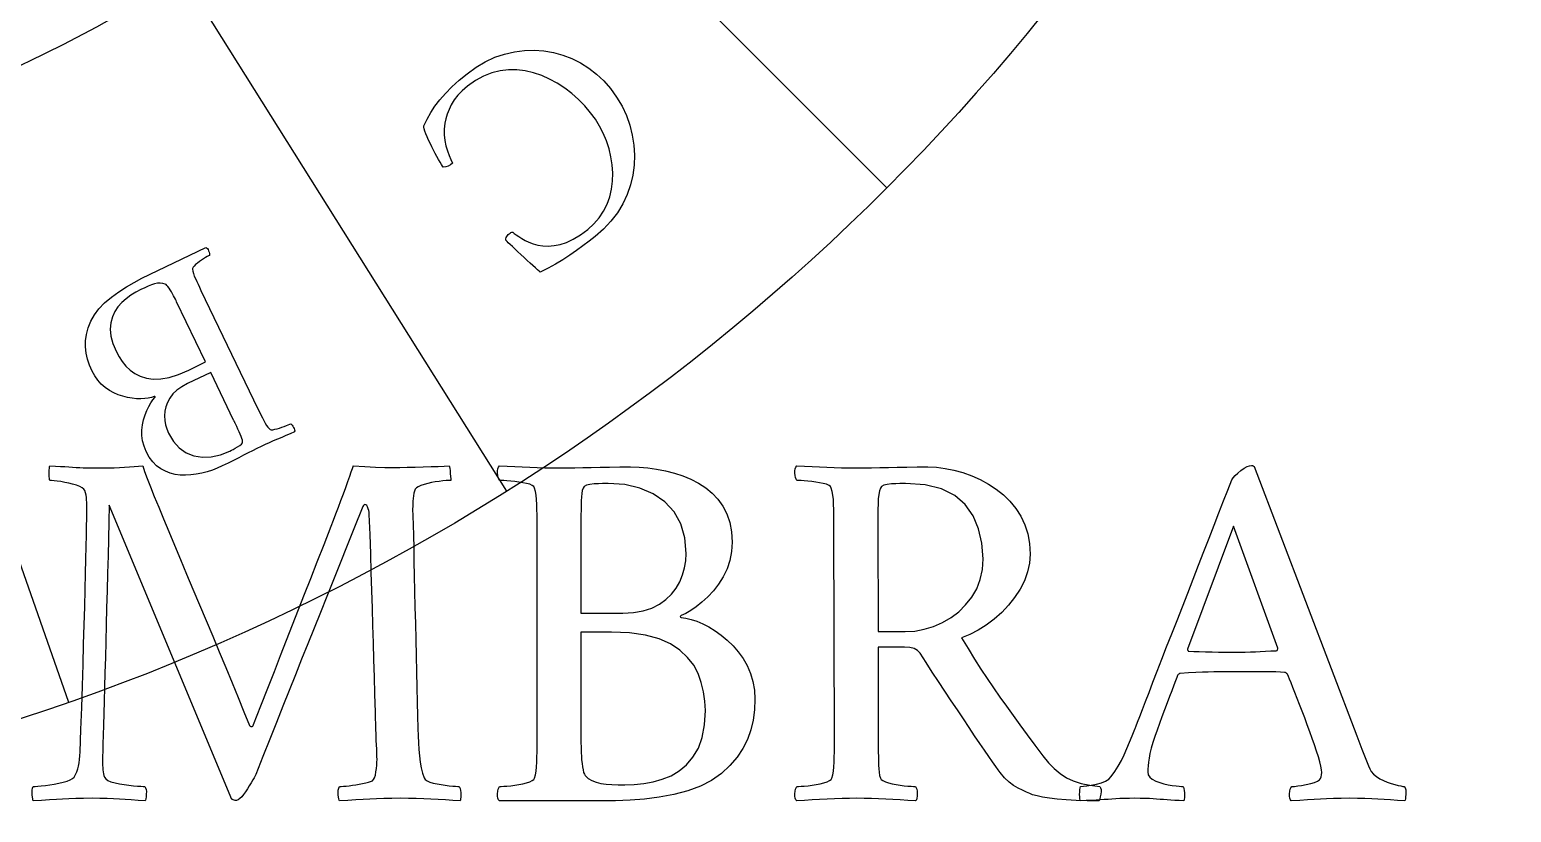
# Model space of a CAD drawing. Header units: millimetres. Extents: x -60 to 60, y -60 to 76.
# Drawn here: x 4.56 to 14.5, y -14.5 to -9.25 of the extents above; entities that cross this region are included whole.
import ezdxf

# ---------------------------------------------------------------- set-up
doc = ezdxf.new("R2010")
doc.units = ezdxf.units.MM
for name, color, linetype in [('CUT_OUTER', 1, 'Continuous'), ('ENGRAVE', 7, 'Continuous'), ('ENGRAVE_FINE', 8, 'Continuous'), ('TEXT', 5, 'Continuous')]:
    doc.layers.add(name, color=color, linetype=linetype)

msp = doc.modelspace()

# ---------------------------------------------------------------- linework, layer by layer
at = {"layer": 'CUT_OUTER'}
msp.add_arc((0, -0.0001), 59.9999, 176.771323, 2.429054, dxfattribs=at)
at = {"layer": 'ENGRAVE'}
for radius in [58.8, 58.8, 57.225, 54.3, 54.3, 51.99, 47.7, 47.7, 45.18, 40.5, 40.5, 14.58, 10.4976]:
    msp.add_circle((0, 0), radius, dxfattribs=at)
at = {"layer": 'ENGRAVE_FINE'}
for points in [[(4.6393, -4.6393), (10.3096, -10.3096)], [(3.4907, -5.5554), (7.757, -12.3452)], [(2.167, -6.1928), (4.8155, -13.7618)]]:
    msp.add_lwpolyline(points, dxfattribs=at)
at = {"layer": 'TEXT'}
for points in [[(8.352, -10.636), (8.3115, -10.6676), (8.2694, -10.6992), (8.2257, -10.7306), (8.1804, -10.762), (8.1335, -10.7926), (8.085, -10.8219), (8.0349, -10.8497), (7.9831, -10.8761), (7.981, -10.8742), (7.9749, -10.8687), (7.9646, -10.8596), (7.9502, -10.8468), (7.9332, -10.8314), (7.9149, -10.8147), (7.8953, -10.7967), (7.8745, -10.7772), (7.8535, -10.7576), (7.8334, -10.7389), (7.8143, -10.7212), (7.7961, -10.7044), (7.7802, -10.6897), (7.7682, -10.6783), (7.7599, -10.6701), (7.7553, -10.6652), (7.7527, -10.6619), (7.7517, -10.6572), (7.7524, -10.6513), (7.7547, -10.644), (7.7583, -10.6364), (7.7627, -10.6295), (7.7681, -10.6232), (7.7742, -10.6176), (7.7801, -10.6135), (7.786, -10.6103), (7.792, -10.608), (7.7981, -10.6067), (7.8085, -10.6153), (7.8221, -10.6254), (7.8388, -10.6372), (7.8587, -10.6505), (7.8814, -10.6637), (7.907, -10.6755), (7.9354, -10.6856), (7.9667, -10.6942), (8.0005, -10.6998), (8.0367, -10.701), (8.0753, -10.6977), (8.1162, -10.69), (8.1594, -10.6763), (8.2047, -10.655), (8.2521, -10.6261), (8.3015, -10.5897), (8.3431, -10.5523), (8.3786, -10.5116), (8.408, -10.4674), (8.4313, -10.4198), (8.4489, -10.3698), (8.461, -10.3183), (8.4678, -10.2653), (8.4692, -10.211), (8.4656, -10.1561), (8.4574, -10.1019), (8.4446, -10.0484), (8.4272, -9.9954), (8.4058, -9.944), (8.3809, -9.8953), (8.3525, -9.8492), (8.3206, -9.8057), (8.2815, -9.76), (8.2396, -9.7173), (8.1948, -9.6775), (8.1471, -9.6408), (8.0972, -9.6079), (8.0457, -9.5798), (7.9927, -9.5566), (7.938, -9.5382), (7.8824, -9.5253), (7.8265, -9.5188), (7.7702, -9.5187), (7.7136, -9.5249), (7.6573, -9.5384), (7.602, -9.5602), (7.5476, -9.5901), (7.4942, -9.6282), (7.4595, -9.6582), (7.4299, -9.6889), (7.4054, -9.7203), (7.386, -9.7523), (7.3707, -9.7843), (7.3584, -9.8157), (7.3491, -9.8463), (7.3427, -9.8762), (7.338, -9.9162), (7.3376, -9.9547), (7.3416, -9.9918), (7.3498, -10.0276), (7.3603, -10.0612), (7.3711, -10.0918), (7.3823, -10.1194), (7.3939, -10.144), (7.3804, -10.1554), (7.3657, -10.1638), (7.3495, -10.1692), (7.332, -10.1717), (7.3266, -10.1642), (7.3196, -10.1532), (7.311, -10.1387), (7.3009, -10.1207), (7.2898, -10.1006), (7.2784, -10.0794), (7.2668, -10.0573), (7.2549, -10.0342), (7.2434, -10.0111), (7.2331, -9.989), (7.2238, -9.9679), (7.2157, -9.9477), (7.2092, -9.9296), (7.2047, -9.9145), (7.2024, -9.9025), (7.2022, -9.8935), (7.2228, -9.8491), (7.2476, -9.8052), (7.2764, -9.7618), (7.3093, -9.7188), (7.3469, -9.6758), (7.3898, -9.6323), (7.4381, -9.5882), (7.4916, -9.5436), (7.5521, -9.4997), (7.6142, -9.4631), (7.6781, -9.4337), (7.7437, -9.4116), (7.81, -9.3964), (7.8761, -9.3879), (7.9419, -9.3861), (8.0074, -9.3908), (8.0717, -9.402), (8.1341, -9.4191), (8.1944, -9.4421), (8.2528, -9.4712), (8.3084, -9.506), (8.3603, -9.5462), (8.4087, -9.5918), (8.4533, -9.6429), (8.4956, -9.7011), (8.5315, -9.7616), (8.5608, -9.8244), (8.5837, -9.8895), (8.6002, -9.956), (8.6105, -10.0228), (8.6145, -10.0901), (8.6122, -10.1578), (8.6034, -10.225), (8.5878, -10.2906), (8.5654, -10.3547), (8.5363, -10.4173), (8.5003, -10.4774), (8.4576, -10.5338), (8.4082, -10.5867), (8.352, -10.636)], [(5.8476, -12.1768), (5.8155, -12.1912), (5.782, -12.204), (5.7472, -12.2153), (5.7111, -12.225), (5.6744, -12.2325), (5.6382, -12.2372), (5.6024, -12.239), (5.567, -12.238), (5.5324, -12.2336), (5.4991, -12.2251), (5.4672, -12.2127), (5.4365, -12.1963), (5.4078, -12.1752), (5.3818, -12.1486), (5.3585, -12.1167), (5.3379, -12.0793), (5.3234, -12.0439), (5.3139, -12.0081), (5.3093, -11.972), (5.3097, -11.9355), (5.314, -11.8998), (5.3209, -11.8661), (5.3306, -11.8343), (5.3429, -11.8044), (5.3565, -11.7773), (5.3699, -11.7538), (5.3832, -11.7339), (5.3963, -11.7177), (5.3975, -11.7147), (5.3973, -11.7125), (5.3957, -11.7109), (5.3926, -11.71), (5.3737, -11.7165), (5.3522, -11.7213), (5.3281, -11.7243), (5.3015, -11.7257), (5.2731, -11.7251), (5.2437, -11.7221), (5.2133, -11.7169), (5.182, -11.7093), (5.1507, -11.699), (5.1205, -11.6858), (5.0913, -11.6695), (5.0631, -11.6502), (5.0369, -11.6278), (5.0134, -11.6019), (4.9927, -11.5727), (4.9748, -11.5401), (4.9576, -11.4999), (4.9445, -11.4595), (4.9356, -11.4189), (4.9308, -11.378), (4.9311, -11.3365), (4.9371, -11.294), (4.9489, -11.2504), (4.9665, -11.2058), (4.9902, -11.1629), (5.0212, -11.1216), (5.0593, -11.082), (5.1048, -11.0441), (5.1543, -11.0082), (5.2048, -10.975), (5.2563, -10.9444), (5.3088, -10.9165), (5.7378, -10.7099), (5.7433, -10.7128), (5.7484, -10.7177), (5.753, -10.7245), (5.7573, -10.7333), (5.7608, -10.7425), (5.763, -10.7506), (5.7639, -10.7575), (5.7635, -10.7632), (5.7567, -10.7668), (5.7477, -10.7718), (5.7364, -10.7783), (5.723, -10.7863), (5.7087, -10.7953), (5.6951, -10.8047), (5.6822, -10.8145), (5.6698, -10.8248), (5.6595, -10.8346), (5.6525, -10.8431), (5.6489, -10.8503), (5.6486, -10.8562), (5.6511, -10.8701), (5.6552, -10.8853), (5.661, -10.9017), (5.6684, -10.9194), (5.6769, -10.9381), (5.6859, -10.9574), (5.6953, -10.9774), (5.7051, -10.9981), (6.0881, -11.7932), (6.0981, -11.8139), (6.1079, -11.8339), (6.1176, -11.8532), (6.1271, -11.8719), (6.1365, -11.8892), (6.1459, -11.9043), (6.1553, -11.9172), (6.1646, -11.9279), (6.1698, -11.932), (6.1778, -11.9338), (6.1887, -11.9334), (6.2025, -11.9308), (6.2178, -11.9267), (6.2332, -11.9221), (6.2489, -11.917), (6.2647, -11.9114), (6.2794, -11.9058), (6.2915, -11.9011), (6.3011, -11.8972), (6.3081, -11.894), (6.3128, -11.8973), (6.3177, -11.9023), (6.3226, -11.909), (6.3276, -11.9175), (6.3318, -11.9263), (6.3342, -11.9343), (6.3349, -11.9413), (6.3338, -11.9474), (6.3048, -11.9601), (6.276, -11.9726), (6.2474, -11.9848), (6.219, -11.9968), (6.1909, -12.0088), (6.1631, -12.0211), (6.1358, -12.0336), (6.1089, -12.0463), (6.0809, -12.06), (6.0519, -12.0743), (6.0222, -12.0894), (5.9916, -12.1051), (5.9594, -12.1217), (5.9246, -12.1392), (5.8874, -12.1575), (5.8476, -12.1768)], [(5.7368, -11.4785), (5.5421, -11.0742), (5.5384, -11.0667), (5.5337, -11.0574), (5.5281, -11.0464), (5.5214, -11.0337), (5.5142, -11.0204), (5.5068, -11.0076), (5.4992, -10.9953), (5.4914, -10.9836), (5.4839, -10.9732), (5.4773, -10.9651), (5.4714, -10.9593), (5.4663, -10.9557), (5.4498, -10.9509), (5.4323, -10.9492), (5.4138, -10.9506), (5.3943, -10.9551), (5.3737, -10.962), (5.3515, -10.9705), (5.3279, -10.9805), (5.3029, -10.9921), (5.2685, -11.0103), (5.2356, -11.031), (5.2044, -11.0541), (5.1748, -11.0797), (5.1485, -11.1082), (5.1274, -11.1404), (5.1113, -11.1761), (5.1003, -11.2153), (5.0964, -11.2583), (5.1013, -11.305), (5.115, -11.3556), (5.1377, -11.41), (5.1562, -11.4441), (5.1778, -11.4761), (5.2024, -11.5059), (5.23, -11.5334), (5.2616, -11.5571), (5.2979, -11.575), (5.339, -11.5873), (5.3849, -11.594), (5.436, -11.593), (5.4929, -11.5824), (5.5557, -11.5623), (5.6243, -11.5327)], [(5.7708, -11.549), (5.6163, -11.6234), (5.5774, -11.6447), (5.5444, -11.668), (5.5175, -11.6935), (5.4966, -11.721), (5.4809, -11.7499), (5.4698, -11.7794), (5.4632, -11.8096), (5.4612, -11.8403), (5.463, -11.8707), (5.468, -11.9001), (5.4761, -11.9284), (5.4874, -11.9557), (5.5205, -12.0117), (5.5601, -12.056), (5.6062, -12.0885), (5.6588, -12.1092), (5.7158, -12.1182), (5.775, -12.1158), (5.8365, -12.1018), (5.9002, -12.0763), (5.9099, -12.0715), (5.9217, -12.0654), (5.9356, -12.058), (5.9517, -12.0492), (5.9667, -12.0399), (5.9773, -12.031), (5.9836, -12.0224), (5.9854, -12.0142), (5.9838, -12.0042), (5.9805, -11.9924), (5.9756, -11.9788), (5.9691, -11.9633), (5.9616, -11.9466), (5.9538, -11.9296), (5.9456, -11.9121), (5.937, -11.8942), (5.9352, -11.8905), (5.9336, -11.887), (5.932, -11.8838), (5.9306, -11.8808), (5.9292, -11.878), (5.9278, -11.8751), (5.9264, -11.8723), (5.9251, -11.8694)], [(5.0407, -12.1901), (5.0827, -12.1898), (5.1221, -12.1888), (5.1589, -12.1872), (5.1931, -12.1849), (5.2254, -12.1824), (5.2563, -12.1801), (5.286, -12.1781), (5.3144, -12.1762), (5.327, -12.2137), (5.3443, -12.2603), (5.366, -12.3159), (5.3923, -12.3807), (5.4222, -12.4531), (5.4547, -12.5318), (5.4898, -12.6168), (5.5275, -12.7081), (5.5672, -12.8039), (5.6084, -12.9025), (5.6512, -13.004), (5.6955, -13.1082), (5.7403, -13.2138), (5.7847, -13.3192), (5.8287, -13.4243), (5.8722, -13.5292), (5.9146, -13.6322), (5.9553, -13.7315), (5.9943, -13.8271), (6.0316, -13.919), (6.0337, -13.922), (6.0368, -13.9242), (6.0407, -13.9255), (6.0454, -13.9259), (6.0502, -13.925), (6.0541, -13.9224), (6.0571, -13.9181), (6.0593, -13.9121), (6.1082, -13.787), (6.1546, -13.6682), (6.1983, -13.5557), (6.2395, -13.4495), (6.2794, -13.3464), (6.3196, -13.2434), (6.36, -13.1403), (6.4006, -13.0372), (6.4422, -12.9314), (6.4859, -12.8202), (6.5315, -12.7036), (6.579, -12.5816), (6.5948, -12.5409), (6.611, -12.4985), (6.6277, -12.4543), (6.6448, -12.4084), (6.6615, -12.3631), (6.6769, -12.3209), (6.6909, -12.2817), (6.7037, -12.2455), (6.7143, -12.2152), (6.7219, -12.1936), (6.7265, -12.1806), (6.728, -12.1762), (6.8057, -12.1808), (6.8761, -12.184), (6.9391, -12.186), (6.9948, -12.1866), (7.0412, -12.1864), (7.0905, -12.1858), (7.1426, -12.1847), (7.1974, -12.1832), (7.2506, -12.1814), (7.2975, -12.1797), (7.3381, -12.178), (7.3724, -12.1762), (7.3741, -12.1821), (7.3759, -12.1927), (7.3776, -12.2081), (7.3793, -12.2282), (7.3809, -12.2479), (7.3819, -12.262), (7.3826, -12.2704), (7.3828, -12.2732), (7.3688, -12.2737), (7.3512, -12.275), (7.3299, -12.2771), (7.3049, -12.2802), (7.2783, -12.2841), (7.2524, -12.2888), (7.2272, -12.2945), (7.2026, -12.301), (7.1808, -12.3081), (7.1637, -12.3157), (7.1513, -12.3237), (7.1437, -12.3321), (7.139, -12.3451), (7.1351, -12.3599), (7.132, -12.3763), (7.1299, -12.3945), (7.1284, -12.4131), (7.1273, -12.4309), (7.1266, -12.4478), (7.1264, -12.4638), (7.1282, -12.5127), (7.1299, -12.5729), (7.1316, -12.6444), (7.1333, -12.7271), (7.1352, -12.8182), (7.1372, -12.9146), (7.1395, -13.0165), (7.142, -13.1238), (7.1446, -13.2335), (7.1472, -13.3425), (7.1498, -13.4509), (7.1524, -13.5587), (7.1549, -13.663), (7.1572, -13.7613), (7.1592, -13.8536), (7.1611, -13.9398), (7.163, -13.9876), (7.1654, -14.0342), (7.1682, -14.0794), (7.1715, -14.1234), (7.176, -14.165), (7.1827, -14.2031), (7.1916, -14.2377), (7.2026, -14.2689), (7.2104, -14.2803), (7.2234, -14.2901), (7.2416, -14.2985), (7.265, -14.3053), (7.2911, -14.3109), (7.3174, -14.3157), (7.3439, -14.3196), (7.3707, -14.3226), (7.395, -14.3249), (7.4144, -14.3265), (7.4288, -14.3275), (7.4382, -14.3278), (7.4442, -14.3405), (7.4482, -14.3542), (7.4503, -14.3691), (7.4504, -14.385), (7.4494, -14.3998), (7.4482, -14.4114), (7.4468, -14.4197), (7.4452, -14.4248), (7.3953, -14.4215), (7.346, -14.4183), (7.2974, -14.4154), (7.2494, -14.4127), (7.2008, -14.4104), (7.1502, -14.4088), (7.0977, -14.4078), (7.0433, -14.4075), (6.9863, -14.4078), (6.9333, -14.4088), (6.8841, -14.4104), (6.8388, -14.4127), (6.7936, -14.4154), (6.7444, -14.4183), (6.6914, -14.4215), (6.6344, -14.4248), (6.6327, -14.4196), (6.631, -14.411), (6.6292, -14.3988), (6.6275, -14.3833), (6.6266, -14.3668), (6.6275, -14.3521), (6.6301, -14.3391), (6.6344, -14.3278), (6.6463, -14.3275), (6.6613, -14.3265), (6.6793, -14.3249), (6.7003, -14.3226), (6.7228, -14.3198), (6.7453, -14.3166), (6.7678, -14.3129), (6.7903, -14.3088), (6.8113, -14.3043), (6.8293, -14.2997), (6.8443, -14.2948), (6.8562, -14.2897), (6.8642, -14.2821), (6.8709, -14.2698), (6.8763, -14.2527), (6.8804, -14.2308), (6.8835, -14.2074), (6.8856, -14.1858), (6.8869, -14.1658), (6.8874, -14.1477), (6.8871, -14.1272), (6.8865, -14.1039), (6.8854, -14.0778), (6.8839, -14.0489), (6.8824, -14.02), (6.8813, -13.9939), (6.8806, -13.9706), (6.8804, -13.9502), (6.877, -13.8284), (6.8735, -13.7089), (6.87, -13.5919), (6.8666, -13.4772), (6.8631, -13.3631), (6.8596, -13.2477), (6.8562, -13.131), (6.8527, -13.013), (6.849, -12.892), (6.8449, -12.7665), (6.8404, -12.6365), (6.8354, -12.5019), (6.835, -12.4956), (6.8337, -12.4872), (6.8315, -12.4766), (6.8285, -12.4638), (6.8243, -12.4517), (6.8189, -12.443), (6.8122, -12.4378), (6.8042, -12.4361), (6.8005, -12.4376), (6.7964, -12.4422), (6.7919, -12.4497), (6.7869, -12.4603), (6.7359, -12.5879), (6.6868, -12.7107), (6.6397, -12.8287), (6.5946, -12.9419), (6.5507, -13.0518), (6.5075, -13.1598), (6.465, -13.2658), (6.4231, -13.3698), (6.3814, -13.4733), (6.3395, -13.5777), (6.2974, -13.6829), (6.255, -13.7891), (6.2118, -13.8977), (6.1671, -14.0104), (6.1209, -14.1272), (6.0731, -14.2481), (6.0686, -14.2568), (6.0619, -14.2689), (6.053, -14.2845), (6.042, -14.3036), (6.0297, -14.324), (6.0173, -14.3438), (6.0046, -14.363), (5.9917, -14.3815), (5.9791, -14.3977), (5.967, -14.4097), (5.9557, -14.4176), (5.945, -14.4214), (5.9408, -14.4224), (5.9354, -14.4222), (5.9287, -14.4207), (5.9207, -14.4179), (5.919, -14.4164), (5.9172, -14.4153), (5.9155, -14.4147), (5.9138, -14.4144), (5.0892, -12.4396), (5.0872, -12.5513), (5.0848, -12.6648), (5.082, -12.78), (5.0788, -12.8969), (5.0754, -13.0138), (5.0723, -13.129), (5.0694, -13.2425), (5.0666, -13.3542), (5.0641, -13.4624), (5.0615, -13.5651), (5.0589, -13.6625), (5.0563, -13.7544), (5.0538, -13.8393), (5.0515, -13.9155), (5.0494, -13.9831), (5.0476, -14.042), (5.0461, -14.0904), (5.045, -14.1264), (5.0443, -14.1501), (5.0441, -14.1615), (5.0443, -14.174), (5.045, -14.1871), (5.0461, -14.2008), (5.0476, -14.2152), (5.0495, -14.2294), (5.0519, -14.2425), (5.0547, -14.2545), (5.058, -14.2655), (5.0663, -14.2769), (5.0809, -14.2871), (5.1018, -14.296), (5.129, -14.3036), (5.1594, -14.31), (5.1901, -14.3153), (5.2209, -14.3195), (5.252, -14.3226), (5.2802, -14.3249), (5.3022, -14.3265), (5.3183, -14.3275), (5.3282, -14.3278), (5.3341, -14.3363), (5.3378, -14.3477), (5.3393, -14.3622), (5.3386, -14.3798), (5.3369, -14.3969), (5.3352, -14.4101), (5.3334, -14.4194), (5.3317, -14.4248), (5.2832, -14.4215), (5.2382, -14.4183), (5.1966, -14.4154), (5.1585, -14.4127), (5.1197, -14.4104), (5.0762, -14.4088), (5.0279, -14.4078), (4.9748, -14.4075), (4.9183, -14.4078), (4.8666, -14.4088), (4.8196, -14.4104), (4.7773, -14.4127), (4.7351, -14.4154), (4.6881, -14.4183), (4.6364, -14.4215), (4.5799, -14.4248), (4.5781, -14.4196), (4.5764, -14.411), (4.5747, -14.3988), (4.5729, -14.3833), (4.5721, -14.3668), (4.5729, -14.3521), (4.5755, -14.3391), (4.5799, -14.3278), (4.5927, -14.3274), (4.6106, -14.3261), (4.6335, -14.3239), (4.6613, -14.3209), (4.6915, -14.317), (4.7215, -14.3122), (4.7513, -14.3066), (4.7808, -14.3001), (4.8074, -14.2927), (4.8285, -14.2845), (4.8438, -14.2754), (4.8536, -14.2655), (4.8646, -14.2478), (4.8735, -14.2295), (4.8802, -14.2106), (4.8848, -14.191), (4.888, -14.1701), (4.8908, -14.1472), (4.8932, -14.1224), (4.8951, -14.0957), (4.9002, -13.9448), (4.9051, -13.7969), (4.9098, -13.652), (4.9142, -13.5101), (4.9183, -13.3734), (4.922, -13.2438), (4.9252, -13.1213), (4.9281, -13.006), (4.9306, -12.8995), (4.9328, -12.8033), (4.9349, -12.7176), (4.9367, -12.6422), (4.9382, -12.5793), (4.9393, -12.5309), (4.94, -12.497), (4.9402, -12.4777), (4.9401, -12.4588), (4.9398, -12.4404), (4.9392, -12.4224), (4.9385, -12.4049), (4.937, -12.388), (4.9346, -12.372), (4.931, -12.3568), (4.9263, -12.3425), (4.9202, -12.3325), (4.9086, -12.3231), (4.8916, -12.3143), (4.8692, -12.3062), (4.8438, -12.2988), (4.8181, -12.2923), (4.7919, -12.2867), (4.7652, -12.2819), (4.7404, -12.2781), (4.7197, -12.2754), (4.7032, -12.2738), (4.6907, -12.2732), (4.6892, -12.2703), (4.6881, -12.2616), (4.6875, -12.2469), (4.6873, -12.2265), (4.6875, -12.2058), (4.6881, -12.1905), (4.6892, -12.1807), (4.6907, -12.1762), (4.7286, -12.178), (4.7626, -12.1797), (4.7927, -12.1814), (4.8189, -12.1832), (4.8432, -12.1848), (4.8674, -12.1862), (4.8917, -12.1874), (4.9159, -12.1884), (4.9419, -12.1891), (4.9714, -12.1897), (5.0043, -12.19), (5.0407, -12.1901)], [(8.5885, -12.1832), (8.6461, -12.1848), (8.7046, -12.1897), (8.7639, -12.1978), (8.8241, -12.2091), (8.8835, -12.2241), (8.9402, -12.2429), (8.9943, -12.2657), (9.0459, -12.2923), (9.0937, -12.3234), (9.1368, -12.3594), (9.1751, -12.4005), (9.2087, -12.4465), (9.236, -12.498), (9.2555, -12.5556), (9.2672, -12.6193), (9.2711, -12.689), (9.2673, -12.7516), (9.2559, -12.8111), (9.237, -12.8677), (9.2104, -12.9211), (9.1788, -12.9707), (9.1446, -13.0156), (9.1078, -13.0556), (9.0684, -13.0909), (9.0291, -13.1212), (8.9926, -13.1464), (8.9589, -13.1663), (8.9281, -13.181), (8.9242, -13.1845), (8.9229, -13.1879), (8.9242, -13.1914), (8.9281, -13.1949), (8.9605, -13.1988), (8.9956, -13.207), (9.0333, -13.2195), (9.0736, -13.2364), (9.1151, -13.2575), (9.1563, -13.2828), (9.1973, -13.3121), (9.2382, -13.3456), (9.277, -13.3829), (9.3122, -13.424), (9.3437, -13.4687), (9.3716, -13.5171), (9.3943, -13.5688), (9.4105, -13.6236), (9.4203, -13.6814), (9.4235, -13.7423), (9.4204, -13.8137), (9.411, -13.8826), (9.3953, -13.9489), (9.3733, -14.0125), (9.3435, -14.0736), (9.3044, -14.1321), (9.256, -14.1879), (9.1983, -14.2412), (9.1329, -14.2876), (9.058, -14.3265), (8.9735, -14.3578), (8.8796, -14.3815), (8.781, -14.3992), (8.6829, -14.4123), (8.5853, -14.4208), (8.4881, -14.4248), (7.7085, -14.4248), (7.7025, -14.4166), (7.6985, -14.4058), (7.6965, -14.3923), (7.6964, -14.3763), (7.6978, -14.3603), (7.7003, -14.3469), (7.7038, -14.336), (7.7085, -14.3278), (7.721, -14.3275), (7.7379, -14.3265), (7.7592, -14.3249), (7.7847, -14.3226), (7.8121, -14.3195), (7.8389, -14.3153), (7.8649, -14.31), (7.8904, -14.3036), (7.9126, -14.2964), (7.9289, -14.2888), (7.9394, -14.2808), (7.9441, -14.2724), (7.9503, -14.2501), (7.9549, -14.2247), (7.9581, -14.1964), (7.9597, -14.165), (7.9604, -14.1314), (7.961, -14.0965), (7.9613, -14.0604), (7.9614, -14.0229), (7.9614, -12.5781), (7.9613, -12.5406), (7.961, -12.5041), (7.9604, -12.4687), (7.9597, -12.4344), (7.9581, -12.4022), (7.9549, -12.3733), (7.9503, -12.3476), (7.9441, -12.3252), (7.9394, -12.3155), (7.9289, -12.307), (7.9126, -12.2999), (7.8904, -12.294), (7.8649, -12.2892), (7.8389, -12.2849), (7.8121, -12.2814), (7.7847, -12.2784), (7.7592, -12.2762), (7.7379, -12.2745), (7.721, -12.2736), (7.7085, -12.2732), (7.7038, -12.265), (7.7003, -12.2542), (7.6978, -12.2408), (7.6964, -12.2247), (7.6965, -12.2087), (7.6985, -12.1953), (7.7025, -12.1845), (7.7085, -12.1762), (7.7602, -12.1781), (7.8116, -12.1801), (7.8625, -12.1824), (7.9129, -12.1849), (7.9629, -12.1872), (8.0125, -12.1888), (8.0617, -12.1898), (8.1104, -12.1901), (8.1615, -12.1899), (8.2143, -12.1892), (8.2689, -12.1881), (8.3252, -12.1866), (8.3845, -12.1851), (8.4482, -12.184), (8.5162, -12.1834), (8.5885, -12.1832)], [(10.5842, -12.1832), (10.6418, -12.1855), (10.7003, -12.1927), (10.7596, -12.2046), (10.8198, -12.2213), (10.8792, -12.2425), (10.9363, -12.268), (10.991, -12.2979), (11.0433, -12.3321), (11.0919, -12.3708), (11.1355, -12.414), (11.1742, -12.4617), (11.2078, -12.514), (11.2351, -12.5709), (11.2546, -12.6323), (11.2663, -12.6982), (11.2702, -12.7687), (11.266, -12.8289), (11.2533, -12.8882), (11.2322, -12.9467), (11.2027, -13.0043), (11.1665, -13.0597), (11.1256, -13.1117), (11.0799, -13.1602), (11.0294, -13.2053), (10.976, -13.2455), (10.9216, -13.2797), (10.866, -13.3079), (10.8094, -13.33), (10.854, -13.403), (10.8978, -13.4729), (10.9406, -13.5398), (10.9826, -13.6037), (11.0247, -13.666), (11.0675, -13.728), (11.1113, -13.7898), (11.1559, -13.8514), (11.2022, -13.9145), (11.2512, -13.9809), (11.3027, -14.0505), (11.3568, -14.1234), (11.394, -14.1689), (11.4326, -14.2083), (11.4728, -14.2416), (11.5145, -14.2689), (11.5603, -14.2908), (11.6128, -14.3079), (11.672, -14.3202), (11.7379, -14.3278), (11.7436, -14.3363), (11.7466, -14.3477), (11.747, -14.3622), (11.7449, -14.3798), (11.7416, -14.3969), (11.7388, -14.4101), (11.7364, -14.4194), (11.7345, -14.4248), (11.6532, -14.4241), (11.579, -14.4218), (11.512, -14.418), (11.4521, -14.4127), (11.3996, -14.4063), (11.3547, -14.3993), (11.3173, -14.3916), (11.2875, -14.3833), (11.2685, -14.3753), (11.246, -14.3655), (11.22, -14.3537), (11.1905, -14.3399), (11.1596, -14.3223), (11.129, -14.2988), (11.0989, -14.2695), (11.0693, -14.2343), (11.0567, -14.2172), (11.0398, -14.1936), (11.0186, -14.1635), (10.993, -14.1269), (10.964, -14.0849), (10.9324, -14.0385), (10.8982, -13.9878), (10.8614, -13.9328), (10.8226, -13.8747), (10.7826, -13.8146), (10.7412, -13.7526), (10.6985, -13.6886), (10.6557, -13.6239), (10.6136, -13.56), (10.5725, -13.4966), (10.5322, -13.4339), (10.5153, -13.4157), (10.4924, -13.4027), (10.4634, -13.3949), (10.4283, -13.3923), (10.2516, -13.3923), (10.2516, -14.0229), (10.2516, -14.0281), (10.2516, -14.0333), (10.2516, -14.0385), (10.2516, -14.0437), (10.2516, -14.0489), (10.2516, -14.0541), (10.2516, -14.0593), (10.2516, -14.0645), (10.2517, -14.0967), (10.252, -14.1273), (10.2526, -14.1564), (10.2533, -14.184), (10.2547, -14.2097), (10.2572, -14.233), (10.2608, -14.2539), (10.2654, -14.2724), (10.2715, -14.2808), (10.2828, -14.2888), (10.2992, -14.2964), (10.3209, -14.3036), (10.3456, -14.31), (10.3711, -14.3153), (10.3975, -14.3195), (10.4248, -14.3226), (10.4504, -14.3249), (10.4716, -14.3265), (10.4885, -14.3275), (10.501, -14.3278), (10.5057, -14.336), (10.5093, -14.3469), (10.5118, -14.3603), (10.5132, -14.3763), (10.5131, -14.3923), (10.511, -14.4058), (10.507, -14.4166), (10.501, -14.4248), (10.4496, -14.4215), (10.3993, -14.4183), (10.35, -14.4154), (10.3018, -14.4127), (10.2539, -14.4104), (10.2052, -14.4088), (10.156, -14.4078), (10.1061, -14.4075), (10.0573, -14.4078), (10.0082, -14.4088), (9.9586, -14.4104), (9.9086, -14.4127), (9.8581, -14.4154), (9.8072, -14.4183), (9.7559, -14.4215), (9.7042, -14.4248), (9.6982, -14.4166), (9.6942, -14.4058), (9.6921, -14.3923), (9.692, -14.3763), (9.6934, -14.3603), (9.6959, -14.3469), (9.6995, -14.336), (9.7042, -14.3278), (9.7167, -14.3275), (9.7336, -14.3265), (9.7548, -14.3249), (9.7804, -14.3226), (9.8078, -14.3195), (9.8345, -14.3153), (9.8606, -14.31), (9.8861, -14.3036), (9.9083, -14.2964), (9.9246, -14.2888), (9.9351, -14.2808), (9.9398, -14.2724), (9.9459, -14.2501), (9.9506, -14.2247), (9.9537, -14.1964), (9.9554, -14.165), (9.9561, -14.1314), (9.9567, -14.0965), (9.957, -14.0604), (9.9571, -14.0229), (9.9536, -12.5781), (9.9535, -12.5406), (9.9532, -12.5041), (9.9526, -12.4687), (9.9519, -12.4344), (9.9503, -12.4022), (9.9471, -12.3733), (9.9425, -12.3476), (9.9363, -12.3252), (9.9316, -12.3155), (9.9211, -12.307), (9.9048, -12.2999), (9.8826, -12.294), (9.8573, -12.2892), (9.8315, -12.2849), (9.8053, -12.2814), (9.7787, -12.2784), (9.7539, -12.2762), (9.7332, -12.2745), (9.7166, -12.2736), (9.7042, -12.2732), (9.6995, -12.265), (9.6959, -12.2542), (9.6934, -12.2408), (9.692, -12.2247), (9.6921, -12.2087), (9.6942, -12.1953), (9.6982, -12.1845), (9.7042, -12.1762), (9.7558, -12.1781), (9.8068, -12.1801), (9.8572, -12.1824), (9.9068, -12.1849), (9.9561, -12.1872), (10.0052, -12.1888), (10.054, -12.1898), (10.1026, -12.1901), (10.1538, -12.1899), (10.207, -12.1892), (10.2621, -12.1881), (10.3191, -12.1866), (10.3792, -12.1851), (10.4434, -12.184), (10.5118, -12.1834), (10.5842, -12.1832)], [(11.9735, -13.9432), (11.9756, -13.9379), (11.9818, -13.922), (11.9921, -13.8955), (12.0065, -13.8584), (12.0243, -13.8121), (12.045, -13.7583), (12.0685, -13.6969), (12.0948, -13.6279), (12.1235, -13.5531), (12.1541, -13.4742), (12.1867, -13.3912), (12.2213, -13.304), (12.2569, -13.2141), (12.2927, -13.123), (12.3288, -13.0305), (12.3651, -12.9367), (12.4011, -12.8433), (12.4365, -12.7518), (12.4713, -12.6623), (12.5054, -12.5747), (12.5382, -12.4907), (12.569, -12.4118), (12.598, -12.3382), (12.6249, -12.2698), (12.6339, -12.2555), (12.647, -12.2403), (12.6642, -12.2243), (12.6855, -12.2074), (12.7075, -12.1923), (12.7267, -12.1814), (12.743, -12.1749), (12.7566, -12.1728), (12.7597, -12.1729), (12.7622, -12.1732), (12.764, -12.1737), (12.7652, -12.1745), (12.7664, -12.1755), (12.7683, -12.1767), (12.7708, -12.1781), (12.7739, -12.1797), (13.4634, -13.9883), (13.4974, -14.0775), (13.5231, -14.1442), (13.5407, -14.1884), (13.55, -14.21), (13.5607, -14.2284), (13.5755, -14.2455), (13.5945, -14.2613), (13.6176, -14.2758), (13.6427, -14.2887), (13.6678, -14.2997), (13.6929, -14.3087), (13.718, -14.3157), (13.7409, -14.321), (13.7592, -14.3248), (13.7729, -14.3271), (13.7821, -14.3278), (13.788, -14.3377), (13.7917, -14.3499), (13.7932, -14.3645), (13.7925, -14.3815), (13.7908, -14.3979), (13.7891, -14.4105), (13.7873, -14.4195), (13.7856, -14.4248), (13.7367, -14.4215), (13.6903, -14.4183), (13.6466, -14.4154), (13.6054, -14.4127), (13.5636, -14.4104), (13.5179, -14.4088), (13.4684, -14.4078), (13.4149, -14.4075), (13.3585, -14.4078), (13.307, -14.4088), (13.2606, -14.4104), (13.2191, -14.4127), (13.1776, -14.4154), (13.1312, -14.4183), (13.0798, -14.4215), (13.0234, -14.4248), (13.0174, -14.4166), (13.0134, -14.4058), (13.0113, -14.3923), (13.0112, -14.3763), (13.0129, -14.3603), (13.016, -14.3469), (13.0206, -14.336), (13.0268, -14.3278), (13.0446, -14.3271), (13.0667, -14.3248), (13.0931, -14.321), (13.1238, -14.3157), (13.1541, -14.3091), (13.1793, -14.3014), (13.1992, -14.2926), (13.2139, -14.2828), (13.22, -14.2745), (13.2243, -14.2637), (13.2269, -14.2503), (13.2278, -14.2343), (13.2264, -14.216), (13.2221, -14.1923), (13.2151, -14.1631), (13.2053, -14.1286), (13.1932, -14.0902), (13.1797, -14.0493), (13.1647, -14.0061), (13.1481, -13.9606), (13.1308, -13.9141), (13.1134, -13.8683), (13.0961, -13.8232), (13.0788, -13.7787), (13.0622, -13.7364), (13.0472, -13.6981), (13.0336, -13.6637), (13.0216, -13.6331), (13.0118, -13.6081), (13.0047, -13.5903), (13.0005, -13.5795), (12.9991, -13.576), (12.9987, -13.5755), (12.9974, -13.5742), (12.9952, -13.5721), (12.9922, -13.569), (12.9887, -13.566), (12.9852, -13.5638), (12.9818, -13.5626), (12.9783, -13.5621), (12.9508, -13.5606), (12.9203, -13.5595), (12.8867, -13.5589), (12.8501, -13.5587), (12.8127, -13.5587), (12.7765, -13.5587), (12.7416, -13.5587), (12.7081, -13.5587), (12.6994, -13.5587), (12.6907, -13.5587), (12.6821, -13.5587), (12.6734, -13.5587), (12.665, -13.5587), (12.657, -13.5587), (12.6494, -13.5587), (12.6422, -13.5587), (12.5922, -13.5588), (12.5461, -13.5591), (12.5039, -13.5596), (12.4655, -13.5604), (12.4266, -13.5616), (12.3824, -13.5634), (12.333, -13.5659), (12.2784, -13.569), (12.2765, -13.5694), (12.2741, -13.5703), (12.2713, -13.572), (12.268, -13.5742), (12.265, -13.5765), (12.2629, -13.5781), (12.2616, -13.5791), (12.2611, -13.5794), (12.2595, -13.5838), (12.2546, -13.5968), (12.2465, -13.6184), (12.2351, -13.6487), (12.2215, -13.685), (12.2065, -13.7245), (12.1903, -13.7673), (12.1728, -13.8133), (12.1551, -13.8602), (12.1386, -13.9056), (12.1231, -13.9494), (12.1087, -13.9917), (12.0945, -14.0333), (12.0831, -14.0714), (12.0746, -14.1061), (12.0688, -14.1373), (12.065, -14.1652), (12.0623, -14.1901), (12.0607, -14.212), (12.0602, -14.2308), (12.0635, -14.2489), (12.0736, -14.265), (12.0904, -14.2792), (12.1139, -14.2914), (12.1409, -14.3017), (12.1684, -14.3101), (12.1964, -14.3164), (12.2247, -14.3209), (12.2506, -14.3239), (12.2711, -14.3261), (12.2861, -14.3274), (12.2958, -14.3278), (12.299, -14.3331), (12.3018, -14.3421), (12.3042, -14.3548), (12.3062, -14.3711), (12.3072, -14.3881), (12.307, -14.4027), (12.3055, -14.415), (12.3027, -14.4248), (12.271, -14.4231), (12.2416, -14.4214), (12.2147, -14.4196), (12.1901, -14.4179), (12.1667, -14.4162), (12.1433, -14.4144), (12.1199, -14.4127), (12.0965, -14.411), (12.0713, -14.4095), (12.0424, -14.4084), (12.0098, -14.4077), (11.9735, -14.4075), (11.937, -14.4077), (11.9034, -14.4084), (11.8729, -14.4095), (11.8454, -14.411), (11.8194, -14.4127), (11.7934, -14.4144), (11.7674, -14.4162), (11.7414, -14.4179), (11.7137, -14.4196), (11.6825, -14.4214), (11.6479, -14.4231), (11.6098, -14.4248), (11.6067, -14.4195), (11.6046, -14.4105), (11.6033, -14.3979), (11.6028, -14.3815), (11.6033, -14.3645), (11.6046, -14.3499), (11.6067, -14.3377), (11.6098, -14.3278), (11.6281, -14.3268), (11.6518, -14.3239), (11.6809, -14.319), (11.7154, -14.3122), (11.7495, -14.3032), (11.7774, -14.2919), (11.7989, -14.2781), (11.8142, -14.262), (11.8392, -14.2281), (11.8622, -14.1923), (11.8834, -14.1545), (11.9025, -14.1147), (11.9206, -14.0735), (11.9385, -14.0312), (11.9561, -13.9877), (11.9735, -13.9432)], [(8.2559, -13.1637), (8.5366, -13.1637), (8.6091, -13.16), (8.6743, -13.149), (8.7321, -13.1305), (8.7826, -13.1048), (8.8262, -13.0733), (8.8635, -13.0376), (8.8946, -12.9979), (8.9194, -12.9541), (8.9384, -12.9078), (8.9519, -12.8609), (8.96, -12.8134), (8.9627, -12.7652), (8.9537, -12.659), (8.9268, -12.5656), (8.8818, -12.4849), (8.8189, -12.417), (8.7413, -12.3632), (8.6522, -12.3248), (8.5516, -12.3017), (8.4395, -12.294), (8.4219, -12.2943), (8.4001, -12.2949), (8.3743, -12.296), (8.3443, -12.2975), (8.3156, -12.3005), (8.2936, -12.3062), (8.2783, -12.3144), (8.2698, -12.3252), (8.2651, -12.341), (8.2615, -12.3607), (8.2591, -12.3843), (8.2576, -12.4118), (8.2569, -12.4417), (8.2563, -12.4725), (8.256, -12.5041), (8.2559, -12.5366), (8.2559, -12.5433), (8.2559, -12.5496), (8.2559, -12.5554), (8.2559, -12.5608), (8.2559, -12.566), (8.2559, -12.5712), (8.2559, -12.5764), (8.2559, -12.5816)], [(10.9549, -12.7999), (10.9475, -12.694), (10.925, -12.5981), (10.8877, -12.5121), (10.8354, -12.4361), (10.7656, -12.3739), (10.6756, -12.3295), (10.5655, -12.3029), (10.4352, -12.294), (10.4176, -12.2943), (10.3958, -12.2949), (10.3699, -12.296), (10.3399, -12.2975), (10.3112, -12.3005), (10.2893, -12.3062), (10.274, -12.3144), (10.2654, -12.3252), (10.2593, -12.3435), (10.2546, -12.3672), (10.2515, -12.3964), (10.2499, -12.4309), (10.2491, -12.4682), (10.2486, -12.5058), (10.2482, -12.5436), (10.2481, -12.5816), (10.2516, -13.2884), (10.4318, -13.2884), (10.4968, -13.2846), (10.5604, -13.2732), (10.6224, -13.2543), (10.6829, -13.2278), (10.74, -13.1944), (10.7916, -13.155), (10.8379, -13.1095), (10.8787, -13.058), (10.912, -13.0009), (10.9359, -12.9389), (10.9502, -12.8719), (10.9549, -12.7999)], [(12.6353, -12.5816), (12.3269, -13.4062), (12.3271, -13.4066), (12.3274, -13.4079), (12.3279, -13.4101), (12.3287, -13.4131), (12.3297, -13.4162), (12.3308, -13.4183), (12.3323, -13.4196), (12.3339, -13.4201), (12.3684, -13.4217), (12.4062, -13.4231), (12.4472, -13.4243), (12.4915, -13.4253), (12.5352, -13.426), (12.5742, -13.4266), (12.6088, -13.4269), (12.6388, -13.427), (12.6776, -13.4268), (12.7146, -13.4261), (12.7495, -13.425), (12.7826, -13.4235), (12.8154, -13.4218), (12.8497, -13.4201), (12.8855, -13.4183), (12.9229, -13.4166), (12.926, -13.4161), (12.9285, -13.4144), (12.9303, -13.4117), (12.9315, -13.4079), (12.9323, -13.4041), (12.9328, -13.4014), (12.9332, -13.3998), (12.9333, -13.3993)], [(8.2559, -13.2919), (8.2559, -14.0264), (8.256, -14.0401), (8.2563, -14.0571), (8.2569, -14.0774), (8.2576, -14.1009), (8.2588, -14.1257), (8.2607, -14.1498), (8.2632, -14.1733), (8.2663, -14.1962), (8.27, -14.2167), (8.2741, -14.2334), (8.2787, -14.2462), (8.2836, -14.2551), (8.3045, -14.2739), (8.3291, -14.2888), (8.3574, -14.2999), (8.3893, -14.307), (8.4247, -14.3116), (8.4634, -14.3148), (8.5053, -14.3168), (8.5504, -14.3174), (8.6142, -14.315), (8.6773, -14.3079), (8.7398, -14.296), (8.8016, -14.2793), (8.8606, -14.2558), (8.9146, -14.2234), (8.9637, -14.1822), (9.0078, -14.1321), (9.0441, -14.0715), (9.0701, -13.9991), (9.0857, -13.9148), (9.0909, -13.8185), (9.0879, -13.755), (9.0788, -13.6925), (9.0636, -13.6311), (9.0424, -13.5708), (9.0126, -13.5135), (8.9718, -13.4612), (8.9199, -13.4139), (8.857, -13.3716), (8.7809, -13.3367), (8.6894, -13.3118), (8.5826, -13.2969), (8.4603, -13.2919)]]:
    msp.add_lwpolyline(points, close=True, dxfattribs=at)

doc.saveas('drawing.dxf')
